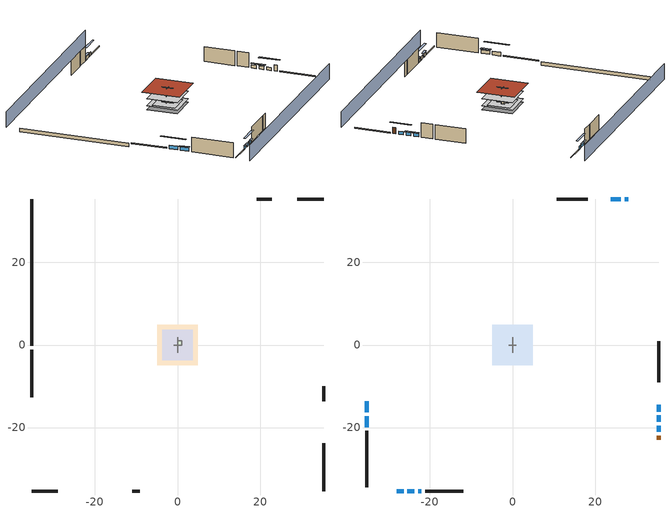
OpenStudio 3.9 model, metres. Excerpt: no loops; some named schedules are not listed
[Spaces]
garage 1
 floor foundation (Slab1 construction): -3.66,-3.66 -3.66,3.66 3.66,3.66 3.66,-3.66 z0
 wall outside (Wall1 construction): 22.83,35.37 19.18,35.37 z0.3:5.18
 wall outside (Wall2 construction): 35.37,-13.61 35.37,-9.95 z0.3:5.18
 wall outside (Wall9 construction): -11,-35.37 -9.17,-35.37 z0.3:5.18
 wall to conditioned space 1 (Wall5 construction Reversed): 0,1.83 0,-1.83 z0.3:5.18
 wall to conditioned space 1 (Wall6 construction Reversed): -0.91,0 0.91,0 z0.3:5.18
crawlspace - vented 1
 floor foundation (Slab2 construction): -4.94,-4.94 -4.94,4.94 4.94,4.94 4.94,-4.94 z-0.91
 wall outside (RimJoist1 construction): -35.37,-1.13 -35.37,-12.65 z0.3:0.61
 wall outside (RimJoist2 construction): 35.37,35.37 28.97,35.37 z0.3:0.61
 wall outside (RimJoist3 construction): 35.37,-35.37 35.37,-23.85 z0.3:0.61
 wall outside (RimJoist4 construction): -35.37,-35.37 -28.97,-35.37 z0.3:0.61
 wall foundation (FoundationWall1 construction): -35.37,35.37 -35.37,-0.2 z-0.91:0.3
central ac and furnace airloop ret air space
 floor adiabatic (AdiabaticConst): 0,0 0,1 1,1 1,0 z0
 wall adiabatic (AdiabaticConst): 0,1 0,0 1,0 1,1 0,1 z0:1
 ceiling adiabatic (AdiabaticConst): 1,0 1,1 0,1 0,0 z1
conditioned space 1
 floor to crawlspace - vented 1 (Floor1 construction): -4.94,-4.94 -4.94,4.94 4.94,4.94 4.94,-4.94 z0.3
 floor to garage 1 (Floor2 construction): -3.66,-3.66 -3.66,3.66 3.66,3.66 3.66,-3.66 z0.3
 floor adiabatic (AdiabaticFloorConstruction): -4.94,-4.94 -4.94,4.94 4.94,4.94 4.94,-4.94 z2.74
 wall outside (Wall3 construction): -35.37,-20.82 -35.37,-34.44 z0.3:5.18
 wall outside (Wall4 construction): 18.25,35.37 10.68,35.37 z0.3:5.18
 wall outside (Wall7 construction): 35.37,-9.02 35.37,0.89 z0.3:5.18
 wall outside (Wall8 construction): -21.16,-35.37 -11.93,-35.37 z0.3:5.18
 wall outside (AdiabaticWallConstruction): -35.37,-13.58 -35.37,-16.27 / -35.37,-17.2 -35.37,-19.89 z0.3:1.52; 28.04,35.37 27.15,35.37 z0.3:1.46; 26.23,35.37 23.76,35.37 / 35.37,-18.64 35.37,-17.06 z0.3:1.37; 35.37,-21.08 35.37,-19.57 z0.3:1.31; 35.37,-16.14 35.37,-14.53 / -25.45,-35.37 -23.79,-35.37 / -28.04,-35.37 -26.38,-35.37 z0.3:1.4; -22.86,-35.37 -22.09,-35.37 z0.3:1.34
 wall outside (AdiabaticWallConstruction 1): 35.37,-22.92 35.37,-22 z0.3:2.34
 window (WindowConstruction): -35.37,-13.58 -35.37,-16.27 z0.3:1.52
 window (WindowConstruction 1): -35.37,-17.2 -35.37,-19.89 z0.3:1.52
 window (WindowConstruction 2): 28.04,35.37 27.16,35.37 z0.3:1.46
 window (WindowConstruction 3): 26.23,35.37 23.76,35.37 z0.3:1.37
 window (WindowConstruction 4): 35.37,-21.07 35.37,-19.57 z0.3:1.31
 window (WindowConstruction 5): 35.37,-18.64 35.37,-17.06 z0.3:1.37
 window (WindowConstruction 6): 35.37,-16.13 35.37,-14.53 z0.3:1.4
 window (WindowConstruction 7): -25.45,-35.37 -23.79,-35.37 z0.3:1.4
 window (WindowConstruction 8): -22.86,-35.37 -22.09,-35.37 z0.3:1.34
 window (WindowConstruction 9): -28.04,-35.37 -26.38,-35.37 z0.3:1.4
 door (Door): 35.37,-22.92 35.37,-22 z0.3:2.34
 ceiling adiabatic (AdiabaticFloorConstruction): 4.94,-4.94 4.94,4.94 -4.94,4.94 -4.94,-4.94 z2.74
 roof outside (Roof1 construction): -6.15,6.15 -6.15,-6.15 6.15,-6.15 6.15,6.15 z5.18
shading: -35.37,-39.94 35.37,-39.94 / 35.37,39.94 -35.37,39.94 z0:5.18; -35.37,-19.02 -35.37,-10.84 -35.98,-10.84 -35.98,-19.02 z4.27; -35.37,-20.2 -35.37,-16.9 -35.98,-16.9 -35.98,-20.2 z1.83; 24.41,35.37 30.78,35.37 30.78,35.98 24.41,35.98 z4.21; 23.46,35.37 26.53,35.37 26.53,35.98 23.46,35.98 z1.68; 35.37,-16.83 35.37,-23.82 35.98,-23.82 35.98,-16.83 z4.05; 35.37,-16.76 35.37,-18.94 35.98,-18.94 35.98,-16.76 z1.68; 35.37,-14.23 35.37,-16.44 35.98,-16.44 35.98,-14.23 z1.71; -21.05,-35.37 -28.19,-35.37 -28.19,-35.98 -21.05,-35.98 z4.15; -21.79,-35.37 -23.17,-35.37 -23.17,-35.98 -21.79,-35.98 z1.65; -26.07,-35.37 -28.34,-35.37 -28.34,-35.98 -26.07,-35.98 z1.71
[Site]
Portland Intl Arpt_OR: Latitude {deg}=45.59; Longitude {deg}=-122.6; Time Zone {hr}=-8; Elevation {m}=33; Terrain=Suburbs; Keep Site Location Information=Yes
[Site:GroundTemperature:Shallow]
10.2558, 8.96328, 8.85977, 9.47314, 11.9355, 14.3863, 16.5111, 17.8571, 17.9714, 16.8767, 14.8061, 12.4304
[Site:WaterMainsTemperature]
Calculation Method=Schedule; Temperature Schedule=mains temperature schedule
[Building]
Building 1
[Material] Roughness=Rough
Name | Thickness {m} | Conductivity {W/m-K} | Density {kg/m3} | Specific Heat {J/kg-K} | Thermal Absorptance | Solar Absorptance | Visible Absorptance
asphalt or fiberglass shingles | 0.00635 | 0.162714 | 1121.4 | 1465.45 | 0.9 | 0.85 | 0.85
roof rigid ins | 0.103632 | 0.029427 | 32.04 | 1214.23 | 0.9 | 0.7 | 0.7
osb sheathing 0.75 in. | 0.01905 | 0.115458 | 512.64 | 1214.23 | 0.9 | 0.7 | 0.7
roof stud and cavity | 0.2032 | 0.0828465 | 78.34581 | 1123.46 | 0.9 | 0.7 | 0.7
gypsum board | 0.0127 | 0.160291 | 801 | 837.4 | 0.9 | 0.6 | 0.6
wood siding | 0.0254 | 0.102417 | 544.68 | 1172.36 | 0.9 | 0.85 | 0.85
osb sheathing 0.5 in. | 0.0127 | 0.115458 | 512.64 | 1214.23 | 0.9 | 0.7 | 0.7
wall stud and cavity | 0.1397 | 0.727959 | 139.0536 | 1170.24 | 0.9 | 0.6 | 0.6
wall stud and cavity 1 | 0.1397 | 0.550994 | 139.0536 | 1170.24 | 0.9 | 0.7 | 0.7
osb sheathing 0.5 in. 1; osb sheathing 0.5 in. 2 | 0.0127 | 0.115458 | 512.64 | 1214.23
wall stud and cavity 2 | 0.1397 | 0.335416 | 139.0536 | 1170.24 | 0.9 | 0.7 | 0.7
rim joist stud and cavity | 0.0508 | 0.178688 | 50.32683 | 1063.81 | 0.9 | 0.6 | 0.6
floor stud and cavity | 0.1397 | 0.923637 | 92.3553 | 1139.71 | 0.9 | 0.7 | 0.7
floor covering | 0.0127 | 0.0433444 | 54.468 | 1339.84 | 0.9 | 0.6 | 0.6
concrete 4.0 in. | 0.1016 | 1.803125 | 2242.8 | 837.4 | 0.9 | 0.7 | 0.7
concrete 8.0 in. | 0.2032 | 1.803125 | 2242.8 | 837.4 | 0.9 | 0.7 | 0.7
soil 0.5 in. | 0.0127 | 1.3848 | 1842.3 | 418.7 | 0.9 | 0.7 | 0.7
wood siding 1; wood siding 2 | 0.0254 | 0.102417 | 544.68 | 1172.36
wall rigid ins; floor rigid ins | 0.512978 | 0.029427 | 32.04 | 1214.23 | 0.9 | 0.7 | 0.7
wall stud and cavity 3 | 0.0889 | 0.380278 | 52.3479 | 1209.89 | 0.9 | 0.7 | 0.7
door material | 0.04445 | 0.0612267 | 512.64 | 1214.23 | 0.9 | 0.7 | 0.7
floor stud and cavity 1 | 0.1397 | 1.75129 | 37.0049 | 1207.88 | 0.9 | 0.7 | 0.7
wall stud and cavity 4 | 0.0889 | 0.391764 | 83.0341 | 1211.67 | 0.9 | 0.7 | 0.7
furniture material conditioned space 1; furniture material garage 1 | 0.1524 | 0.115458 | 640.8 | 1214.23 | 0.9 | 0.6 | 0.6
[Construction]
Roof1 construction: asphalt or fiberglass shingles, roof rigid ins, osb sheathing 0.75 in., roof stud and cavity, gypsum board
Wall1 construction; Wall2 construction: wood siding, osb sheathing 0.5 in., wall stud and cavity
Wall3 construction; Wall4 construction: wood siding, osb sheathing 0.5 in., wall stud and cavity 1, gypsum board
Wall5 construction Reversed: gypsum board, wall stud and cavity 2, osb sheathing 0.5 in. 1
Wall6 construction Reversed: gypsum board, wall stud and cavity 2, osb sheathing 0.5 in. 2
Wall7 construction; Wall8 construction: wood siding, osb sheathing 0.5 in. 2, wall stud and cavity 1, gypsum board
Wall9 construction: wood siding, osb sheathing 0.5 in. 2, wall stud and cavity
RimJoist1 construction; RimJoist2 construction; RimJoist3 construction; RimJoist4 construction: wood siding, rim joist stud and cavity
Floor1 construction; Floor2 construction: floor stud and cavity, osb sheathing 0.75 in., floor covering
Slab1 construction: concrete 4.0 in.
FoundationWall1 construction: concrete 8.0 in.
Slab2 construction: soil 0.5 in.
WindowConstruction; WindowConstruction 1; WindowConstruction 2; WindowConstruction 3; WindowConstruction 4; WindowConstruction 5; WindowConstruction 6; WindowConstruction 7; WindowConstruction 8; WindowConstruction 9: WindowMaterial
AdiabaticWallConstruction: wood siding 1, wall rigid ins, wall stud and cavity 3, gypsum board
Door: door material
AdiabaticWallConstruction 1: wood siding 2, wall rigid ins, wall stud and cavity 3, gypsum board
AdiabaticFloorConstruction: floor stud and cavity 1, floor rigid ins, osb sheathing 0.75 in., floor covering
PartitionWallConstruction: gypsum board, wall stud and cavity 4, gypsum board
furniture construction conditioned space 1: furniture material conditioned space 1
furniture construction garage 1: furniture material garage 1
AdiabaticConst: Adiabatic
[WindowMaterial:SimpleGlazingSystem]
WindowMaterial: U-Factor {W/m2-K}=4.31528; Solar Heat Gain Coefficient=0.67
[Material:NoMass]
Adiabatic: Roughness=Rough; Thermal Resistance {m2-K/W}=176.1
[ThermalZone] Multiplier=1; Use Ideal Air Loads=No
Name | Volume {m3} | Thermostat
conditioned space | 606.66 | conditioned space temperature setpoint
garage | 130.484
crawlspace - vented | 119.044
central ac and furnace airloop ret air zone | 1
[Sizing:Zone] Zone Cooling Design Supply Air Temperature Input Method=SupplyAirTemperature; Zone Cooling Design Supply Air Temperature {C}=14; Zone Cooling Design Supply Air Temperature Difference {deltaC}=11.11; Zone Heating Design Supply Air Temperature Input Method=SupplyAirTemperature; Zone Heating Design Supply Air Temperature {C}=40; Zone Heating Design Supply Air Temperature Difference {deltaC}=11.11; Zone Cooling Design Supply Air Humidity Ratio {kg-H2O/kg-air}=0.0085; Zone Heating Design Supply Air Humidity Ratio {kg-H2O/kg-air}=0.008; Cooling Design Air Flow Method=DesignDay; Heating Design Air Flow Method=DesignDay; Account for Dedicated Outdoor Air System=No; Dedicated Outdoor Air System Control Strategy=NeutralSupplyAir; Dedicated Outdoor Air Low Setpoint Temperature for Design {C}=autosize; Dedicated Outdoor Air High Setpoint Temperature for Design {C}=autosize; Zone Load Sizing Method=Sensible Load Only No Latent Load; Zone Latent Cooling Design Supply Air Humidity Ratio Input Method=HumidityRatioDifference; Zone Cooling Design Supply Air Humidity Ratio Difference {kgWater/kgDryAir}=0.005; Zone Latent Heating Design Supply Air Humidity Ratio Input Method=HumidityRatioDifference; Zone Humidification Design Supply Air Humidity Ratio Difference {kgWater/kgDryAir}=0.005; Sizing Option=Coincident
garage; crawlspace - vented; central ac and furnace airloop ret air zone
[Space]
Name | Thermal Zone | Volume {m3}
conditioned space 1 | conditioned space | 606.66
garage 1 | garage | 130.484
crawlspace - vented 1 | crawlspace - vented | 119.044
central ac and furnace airloop ret air space | central ac and furnace airloop ret air zone
[ThermostatSetpoint:DualSetpoint]
conditioned space temperature setpoint: Heating Setpoint Temperature Schedule=heating setpoint; Cooling Setpoint Temperature Schedule=cooling setpoint; Temperature Difference Between Cutout And Setpoint {deltaC}=0
[Foundation:Kiva] Wall Depth Below Slab {m}=0.2032
Name | Initial Indoor Air Temperature {C} | Wall Height Above Grade {m}
Foundation Kiva 1 | 13.4258 | 0.1016
Foundation Kiva 2 | 8.58325 | 0.3048
[Foundation:Kiva:Settings]
Soil Conductivity {W/m-K}=1.3848; Soil Density {kg/m3}=1842.3; Soil Specific Heat {J/kg-K}=418.7; Ground Solar Absorptivity=0.9; Ground Thermal Absorptivity=0.9; Ground Surface Roughness {m}=0.03; Far-Field Width {m}=40; Deep-Ground Boundary Condition=ZeroFlux; Deep-Ground Depth {m}=40; Minimum Cell Dimension {m}=0.2; Maximum Cell Growth Coefficient=3; Simulation Timestep=Timestep
[SurfaceProperty:ExposedFoundationPerimeter] Exposed Perimeter Calculation Method=TotalExposedPerimeter
Name | Total Exposed Perimeter {m}
Slab1 | 18.288
Slab2 | 35.57016
[SurfaceProperty:IncidentSolarMultiplier] Incident Solar Multiplier=1; Incident Solar Multiplier Schedule=trans schedule winter=0.85 summer=0.7
Window1; Window2; Window3; Window4; Window5; Window6; Window7; Window8; Window9; Window10
[InternalMass:Definition] Design Level Calculation Method=SurfaceArea
Name | Construction | Surface Area {m2}
partition wall mass | PartitionWallConstruction | 248.794
furniture mass conditioned space 1 | furniture construction conditioned space 1 | 99.51774
furniture mass garage 1 | furniture construction garage 1 | 5.35122
[InternalMass] Multiplier=1
Name | Internal Mass Definition | Space or SpaceType
partition wall mass | partition wall mass | conditioned space 1
furniture mass conditioned space 1 | furniture mass conditioned space 1 | conditioned space 1
furniture mass garage 1 | furniture mass garage 1 | garage 1
[Fan:SystemModel]
central ac and furnace supply fan: Availability Schedule=Always On Discrete; Design Maximum Air Flow Rate {m3/s}=0.831099; Speed Control Method=Discrete; Electric Power Minimum Flow Rate Fraction=0.2; Design Pressure Rise {Pa}=500; Motor Efficiency=1; Motor In Air Stream Fraction=1; Design Electric Power Consumption {W}=autosize; Design Power Sizing Method=PowerPerFlow; Electric Power Per Unit Flow Rate {W/(m3/s)}=794.58; Electric Power Per Unit Flow Rate Per Unit Pressure {W-s/m3-Pa}=1.66667; Fan Total Efficiency=0.7; Motor Loss Radiative Fraction=0; Speed Flow Fraction 1=0.96422; Speed Electric Power Fraction 1=0.89647; Speed Flow Fraction 2=1; Speed Electric Power Fraction 2=1
[EnergyManagementSystem:Sensor]
Name | Output Variable or Output Meter Index Key | Output Variable or Output Meter
central_ac_and_furnace_supply_fan_s; central_ac_and_furnace_supply_fan_s_1 | central ac and furnace supply fan | Fan Electricity Energy
water_heater_T_set | water heater setpoint | Schedule Value
out_pb_s |  | Site Outdoor Air Barometric Pressure
out_wt_s |  | Site Outdoor Air Humidity Ratio
site_vw_s |  | Site Wind Speed
cool_season | cooling season schedule | Schedule Value
central_ac_and_furnace_airloop_Fan_RTF_s | central ac and furnace supply fan | Fan Runtime Fraction Speed 1
central_ac_and_furnace_airloop_Fan_RTF_s_1 | central ac and furnace supply fan | Fan Runtime Fraction Speed 2
central_ac_and_furnace_airloop_AH_MFR_s | Node 6 | System Node Mass Flow Rate
central_ac_and_furnace_airloop_AH_VFR_s | Node 6 | System Node Current Density Volume Flow Rate
central_ac_and_furnace_airloop_AH_Tout_s | Node 6 | System Node Temperature
central_ac_and_furnace_airloop_AH_Wout_s | Node 6 | System Node Humidity Ratio
central_ac_and_furnace_airloop_RA_T_s | Node 9 | System Node Temperature
central_ac_and_furnace_airloop_Ra_W_s | Node 9 | System Node Humidity Ratio
central_ac_and_furnace_airloop_0_DZ_T_s | crawlspace - vented | Zone Air Temperature
central_ac_and_furnace_airloop_0_DZ_W_s | crawlspace - vented | Zone Mean Air Humidity Ratio
natural_vent_s | natural vent schedule | Schedule Value
htg_sp_s | heating setpoint | Schedule Value
clg_sp_s | cooling setpoint | Schedule Value
mech_vent_range_fan_0_sch_s | mech vent range fan 0 schedule | Schedule Value
mech_vent_bath_fan_0_sch_s | mech vent bath fan 0 schedule | Schedule Value
clothes_dryer_exhaust_0_sch_s | clothes_dryer | Schedule Value
site_temp | Environment | Site Outdoor Air Drybulb Temperature
discharge_sch_sensor | electric_vehicle_discharging | Schedule Value
charge_sch_sensor | electric_vehicle_charging | Schedule Value
soc_sensor | Vehicle1 li ion | Electric Storage Charge Fraction
htg_load_cond |  | Heating:EnergyTransfer:Zone:CONDITIONED SPACE
clg_load_cond |  | Cooling:EnergyTransfer:Zone:CONDITIONED SPACE
htg_load_duct |  | Heating:EnergyTransfer:Zone:CENTRAL AC AND FURNACE AIRLOOP RET AIR ZONE
clg_load_duct |  | Cooling:EnergyTransfer:Zone:CENTRAL AC AND FURNACE AIRLOOP RET AIR ZONE
s_conv | Floor1 | Surface Inside Face Convection Heat Gain Energy
s_ig | Floor1 | Surface Inside Face Internal Gains Radiation Heat Gain Energy
s_sol | Floor1 | Surface Inside Face Solar Radiation Heat Gain Energy
s_lgt | Floor1 | Surface Inside Face Lights Radiation Heat Gain Energy
s_surf | Floor1 | Surface Inside Face Net Surface Thermal Radiation Heat Gain Energy
s_conv_1 | Floor2 | Surface Inside Face Convection Heat Gain Energy
s_ig_1 | Floor2 | Surface Inside Face Internal Gains Radiation Heat Gain Energy
s_sol_1 | Floor2 | Surface Inside Face Solar Radiation Heat Gain Energy
s_lgt_1 | Floor2 | Surface Inside Face Lights Radiation Heat Gain Energy
s_surf_1 | Floor2 | Surface Inside Face Net Surface Thermal Radiation Heat Gain Energy
s_conv_2 | inferred conditioned ceiling | Surface Inside Face Convection Heat Gain Energy
s_ig_2 | inferred conditioned ceiling | Surface Inside Face Internal Gains Radiation Heat Gain Energy
s_sol_2 | inferred conditioned ceiling | Surface Inside Face Solar Radiation Heat Gain Energy
s_lgt_2 | inferred conditioned ceiling | Surface Inside Face Lights Radiation Heat Gain Energy
s_surf_2 | inferred conditioned ceiling | Surface Inside Face Net Surface Thermal Radiation Heat Gain Energy
s_conv_3 | inferred conditioned floor | Surface Inside Face Convection Heat Gain Energy
s_ig_3 | inferred conditioned floor | Surface Inside Face Internal Gains Radiation Heat Gain Energy
s_sol_3 | inferred conditioned floor | Surface Inside Face Solar Radiation Heat Gain Energy
s_lgt_3 | inferred conditioned floor | Surface Inside Face Lights Radiation Heat Gain Energy
s_surf_3 | inferred conditioned floor | Surface Inside Face Net Surface Thermal Radiation Heat Gain Energy
s_conv_4 | Roof1 | Surface Inside Face Convection Heat Gain Energy
s_ig_4 | Roof1 | Surface Inside Face Internal Gains Radiation Heat Gain Energy
s_sol_4 | Roof1 | Surface Inside Face Solar Radiation Heat Gain Energy
s_lgt_4 | Roof1 | Surface Inside Face Lights Radiation Heat Gain Energy
s_surf_4 | Roof1 | Surface Inside Face Net Surface Thermal Radiation Heat Gain Energy
ss_sol | Door1 | Surface Inside Face Solar Radiation Heat Gain Energy
ss_lgt | Door1 | Surface Inside Face Lights Radiation Heat Gain Energy
ss_conv | Door1 | Surface Inside Face Convection Heat Gain Energy
ss_ig | Door1 | Surface Inside Face Internal Gains Radiation Heat Gain Energy
ss_surf | Door1 | Surface Inside Face Net Surface Thermal Radiation Heat Gain Energy
ss_conv_1 | Window1 | Surface Inside Face Convection Heat Gain Energy
[ElectricEquipment:Definition] Design Level Calculation Method=EquipmentLevel
Name | Design Level {W} | Fraction Latent | Fraction Radiant | Fraction Lost
ceiling fan | 17.9712 | 0 | 0.558 | 0
clothes washer | 303.229 | 0.03 | 0.162 | 0.7
clothes dryer | 8435.9 | 0.015 | 0.081 | 0.85
dishwasher | 484.888 | 0.3 | 0.18 | 0.4
fridge | 51.9007 | 0 | 0.6 | 0
freezer | 194.914 | 0 | 0.6 | 0
cooking range | 1760.41 | 0.08 | 0.432 | 0.2
misc tv | 1260.41 | 0 | 0.6 | 0
misc plug loads | 929.545 | 0.021 | 0.558 | 0.049
whole house fan; mech vent house fan | 0 | 0 | 0 | 1
mech vent house fan cfis | 0 | 0 | 0 | 0
mech vent range fan 0 | 30 | 0 | 0 | 1
mech vent bath fan 0 | 45 | 0 | 0 | 1
[ElectricEquipment]
Name | Electric Equipment Definition | Space or SpaceType | Schedule
ceiling fan | ceiling fan | conditioned space 1 | ceiling_fan
clothes washer | clothes washer | conditioned space 1 | clothes_washer
clothes dryer | clothes dryer | conditioned space 1 | clothes_dryer
dishwasher | dishwasher | conditioned space 1 | dishwasher
fridge | fridge | conditioned space 1 | fridge schedule
freezer | freezer | garage 1 | freezer schedule
cooking range | cooking range | conditioned space 1 | cooking_range
misc tv | misc tv | conditioned space 1 | plug_loads_tv
misc plug loads | misc plug loads | conditioned space 1 | plug_loads_other
whole house fan | whole house fan | conditioned space 1 | Always On Discrete
mech vent house fan | mech vent house fan | conditioned space 1 | mech vent house fan schedule
mech vent house fan cfis | mech vent house fan cfis | conditioned space 1 | mech vent house fan cfis schedule
mech vent range fan 0 | mech vent range fan 0 | conditioned space 1 | mech vent range fan 0 schedule
mech vent bath fan 0 | mech vent bath fan 0 | conditioned space 1 | mech vent bath fan 0 schedule
[OtherEquipment:Definition] Design Level Calculation Method=EquipmentLevel
Name | Design Level {W} | Fraction Latent | Fraction Radiant | Fraction Lost
water heater sens; central ac and furnace airloop_0 SupSensLkToCond; central ac and furnace airloop_0 SupCondToLv; central ac and furnace airloop_0 RetCondToRP; central ac and furnace airloop_0 RetSensLkToRP; central ac and furnace airloop_0 SupCondToDZ; central ac and furnace airloop_0 RetCondToDZ; central ac and furnace airloop_0 SupSensLkToDZ; mech vent house fan sensible load | 0 | 0 | 0 | 0
water heater lat; central ac and furnace airloop_0 SupLatLkToCond; central ac and furnace airloop_0 RetLatLkToRP; central ac and furnace airloop_0 SupLatLkToDZ; mech vent house fan latent load | 0 | 1 | 0 | 0
water heater energy adjustment1 | 0.01 | 0 | 0 | 1
clothes dryer 2 | 0 | 0.015 | 0.081 | 0.85
cooking range 2 | 0 | 0.08 | 0.432 | 0.2
general water use sensible | -79.8895 | 0 | 0.6 | 0
general water use latent | 81.0615 | 1 | 0 | 0
[OtherEquipment]
Name | Other Equipment Definition | Space or SpaceType | Schedule | Fuel Type
water heater sens | water heater sens | conditioned space 1 | Always On Discrete
water heater lat | water heater lat | conditioned space 1 | Always On Discrete
water heater energy adjustment1 | water heater energy adjustment1 | conditioned space 1 | Always On Discrete | Electricity
clothes dryer 1 | clothes dryer 2 | conditioned space 1 | clothes_dryer | Electricity
cooking range 1 | cooking range 2 | conditioned space 1 | cooking_range | Electricity
general water use sensible | general water use sensible | conditioned space 1 | general water use schedule
general water use latent | general water use latent | conditioned space 1 | general water use schedule
central ac and furnace airloop_0 SupSensLkToCond | central ac and furnace airloop_0 SupSensLkToCond | conditioned space 1 | Always On Discrete
central ac and furnace airloop_0 SupLatLkToCond | central ac and furnace airloop_0 SupLatLkToCond | conditioned space 1 | Always On Discrete
central ac and furnace airloop_0 SupCondToLv | central ac and furnace airloop_0 SupCondToLv | conditioned space 1 | Always On Discrete
central ac and furnace airloop_0 RetCondToRP | central ac and furnace airloop_0 RetCondToRP | central ac and furnace airloop ret air space | Always On Discrete
central ac and furnace airloop_0 RetSensLkToRP | central ac and furnace airloop_0 RetSensLkToRP | central ac and furnace airloop ret air space | Always On Discrete
central ac and furnace airloop_0 RetLatLkToRP | central ac and furnace airloop_0 RetLatLkToRP | central ac and furnace airloop ret air space | Always On Discrete
central ac and furnace airloop_0 SupCondToDZ | central ac and furnace airloop_0 SupCondToDZ | crawlspace - vented 1 | Always On Discrete
central ac and furnace airloop_0 RetCondToDZ | central ac and furnace airloop_0 RetCondToDZ | crawlspace - vented 1 | Always On Discrete
central ac and furnace airloop_0 SupSensLkToDZ | central ac and furnace airloop_0 SupSensLkToDZ | crawlspace - vented 1 | Always On Discrete
central ac and furnace airloop_0 SupLatLkToDZ | central ac and furnace airloop_0 SupLatLkToDZ | crawlspace - vented 1 | Always On Discrete
mech vent house fan sensible load | mech vent house fan sensible load | conditioned space 1 | Always On Discrete
mech vent house fan latent load | mech vent house fan latent load | conditioned space 1 | Always On Discrete
[WaterUse:Equipment:Definition]
Name | Peak Flow Rate {m3/s}
clothes washer | 1.1416e-05
dishwasher | 6.69377e-06
[Lights:Definition] Design Level Calculation Method=LightingLevel; Fraction Radiant=0.6; Fraction Visible=0.2; Return Air Fraction=0
Name | Lighting Level {W}
interior lighting | 366.357
garage lighting | 8.96694
[Lights] Fraction Replaceable=1
Name | Lights Definition | Space or SpaceType | Schedule
interior lighting | interior lighting | conditioned space 1 | lighting_interior
garage lighting | garage lighting | garage 1 | lighting_garage
[Exterior:Lights:Definition]
exterior lighting: Design Level {W}=8.97151
[Exterior:Lights]
exterior lighting: Exterior Lights Definition=exterior lighting; Schedule=exterior lighting schedule
[People:Definition]
occupants: Number of People Calculation Method=People; Number of People {people}=4; Fraction Radiant=0.314171; Sensible Heat Fraction=0.56303; Carbon Dioxide Generation Rate {m3/s-W}=0; Enable ASHRAE 55 Comfort Warnings=No; Mean Radiant Temperature Calculation Type=EnclosureAveraged
[People]
occupants: People Definition=occupants; Space or SpaceType=conditioned space 1; Number of People Schedule=occupants; Activity Level Schedule=occupants activity schedule; Multiplier=1
[ZoneMixing] Schedule=Always On Continuous; Design Flow Rate Calculation Method=Flow/Zone; Design Flow Rate {m3/s}=0
Name | Zone or Space | Source Zone or Space
central ac and furnace airloop_0 ZoneMixDZToCond mix | conditioned space | crawlspace - vented
central ac and furnace airloop_0 ZoneMixCondToDZ mix | crawlspace - vented | conditioned space
[SpaceInfiltration:DesignFlowRate] Schedule=Always On Discrete
Name | Space or SpaceType | Design Flow Rate Calculation Method | Design Flow Rate {m3/s} | Air Changes per Hour {1/hr} | Constant Term Coefficient | Temperature Term Coefficient | Velocity Term Coefficient | Velocity Squared Term Coefficient
natural vent flow; whole house fan flow; infil flow | conditioned space 1 | Flow/Space | 0
infil crawlspace - vented 1 | crawlspace - vented 1 | AirChanges/Hour |  | 2.6013 | 1 | 0 | 0 | 0
crawlspace_vented 1 duct leakage imbalance infil flow | crawlspace - vented 1 | Flow/Space | 0
[SpaceInfiltration:EffectiveLeakageArea]
infil garage 1: Space or SpaceType=garage 1; Schedule=Always On Discrete; Effective Air Leakage Area {cm2}=543.674; Stack Coefficient=0.000129147; Wind Coefficient=4.64657e-05
